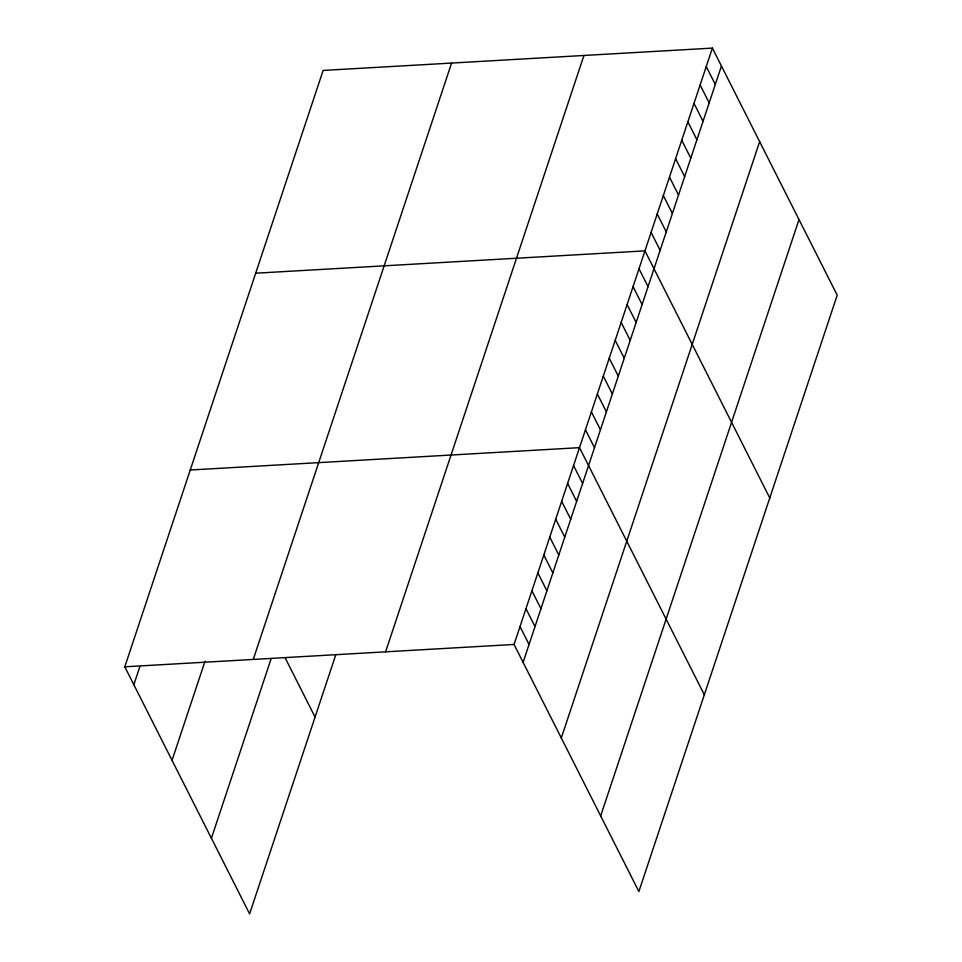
<?xml version="1.0" encoding="UTF-8"?>
<svg xmlns="http://www.w3.org/2000/svg" width="962" height="962" viewBox="0 0 962 962"><rect width="100%" height="100%" fill="white"/><g stroke="black" fill="none" stroke-linecap="round" stroke-linejoin="round"><path stroke-width="1.44" d="M335.654 655.17L249.615 913.9L124.795 666.81L323.124 70.442L712.385 48.1L837.205 295.19L638.876 891.558L514.057 644.456L712.385 48.1M133.838 684.716L139.791 666.822M172.042 760.341L205.002 661.255M253.246 659.427L451.587 63.071M211.412 838.275L270.911 659.367M385.594 651.827L583.934 55.471M523.1 662.361L721.44 66.005M561.303 737.998L759.643 141.642M600.673 815.92L799.001 219.564M255.7 273.208L644.961 250.866L769.768 497.955M190.248 470.009L579.509 447.655L704.316 694.756M124.795 666.81L514.057 644.456M706.252 66.534L715.307 84.44M700.132 84.969L709.174 102.874M693.999 103.403L703.042 121.308M687.866 121.837L696.909 139.743M681.733 140.26L690.788 158.177M675.613 158.694L684.655 176.611M669.48 177.128L678.523 195.045M663.347 195.563L672.39 213.468M657.214 213.997L666.257 231.902M651.082 232.431L660.136 250.336M639.008 268.747L648.051 286.664M633.056 286.64L642.099 304.557M627.104 304.533L636.147 322.438M621.151 322.426L630.206 340.332M615.199 340.32L624.254 358.225M609.259 358.201L618.301 376.118M603.306 376.094L612.349 394.011M597.354 393.987L606.397 411.892M591.402 411.88L600.456 429.786M585.449 429.773L594.504 447.679M573.556 465.548L582.599 483.465M567.604 483.441L576.647 501.346M561.652 501.334L570.707 519.24M555.699 519.227L564.754 537.133M549.759 537.109L558.802 555.026M543.807 555.002L552.849 572.919M537.854 572.895L546.897 590.8M531.902 590.788L540.957 608.693M525.949 608.669L535.004 626.587M520.009 626.563L529.052 644.48M285.137 657.864L315.067 717.099"/></g></svg>
